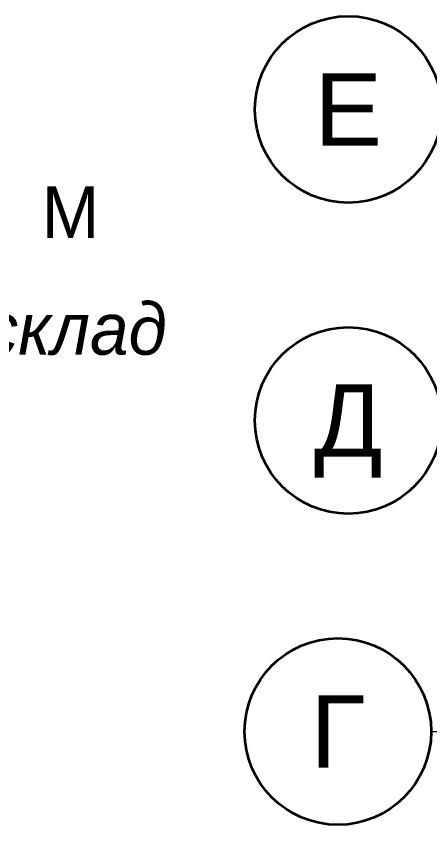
# Model space of a CAD drawing. Header units: millimetres. Extents: x 172667 to 1873135, y -274708 to 168495.
# Drawn here: x 1752736 to 1760718, y 31469 to 47069 of the extents above; entities that cross this region are included whole.
import ezdxf
from ezdxf.enums import TextEntityAlignment as Align

# ---------------------------------------------------------------- set-up
doc = ezdxf.new("R2010")
doc.units = ezdxf.units.MM
doc.layers.add('0008-Размеры и выноски', color=4, linetype='Continuous', lineweight=25)
doc.layers.add('_ТОПО', color=253, linetype='Continuous')
doc.styles.add('6', font='', dxfattribs={"height": 0.001503})
doc.styles.add('8', font='', dxfattribs={"height": 0.000909972})
doc.styles.add('РНХП-Стандарт', font='arial.ttf')
doc.styles.get('6').set_extended_font_data('P131')
doc.styles.get('8').set_extended_font_data('D431', italic=True)

# ---------------------------------------------------------------- blocks, each defined once
blk = doc.blocks.new('*U137')
at = {"color": 0, "linetype": 'Continuous', "lineweight": 18}
blk.add_line((-2, 0), (0, 0), dxfattribs=at)
at = {"color": 0, "linetype": 'Continuous', "lineweight": 35}
blk.add_circle((-6.5, 0), 4.5, dxfattribs=at)
at = {"color": 0, "linetype": 'Continuous', "lineweight": 35, "style": 'РНХП-Стандарт', "flags": 8}
blk.add_attdef('N', text='', height=3.5, dxfattribs=at).set_placement((-6.5, 0), align=Align.MIDDLE_CENTER)

msp = doc.modelspace()

# ---------------------------------------------------------------- block references
at = {"layer": '0008-Размеры и выноски', "lineweight": 35}
ref = msp.add_blockref('*U137', (1761744, 45268.6, 107296.5), dxfattribs=dict(at, xscale=400, yscale=400, zscale=400))
ref.add_attrib('N', 'Е', dxfattribs={"layer": '0', "color": 0, "linetype": 'Continuous', "lineweight": 35, "height": 1400, "style": 'РНХП-Стандарт'}).set_placement((1759144, 45268.6, 107296.5), align=Align.MIDDLE_CENTER)
ref = msp.add_blockref('*U137', (1761744, 39268.6, 107296.5), dxfattribs=dict(at, xscale=400, yscale=400, zscale=400))
ref.add_attrib('N', 'Д', dxfattribs={"layer": '0', "color": 0, "linetype": 'Continuous', "lineweight": 35, "height": 1400, "style": 'РНХП-Стандарт'}).set_placement((1759144, 39268.6, 107296.5), align=Align.MIDDLE_CENTER)
ref = msp.add_blockref('*U137', (1761544, 33268.6, 107296.5), dxfattribs=dict(at, xscale=400, yscale=400, zscale=400))
ref.add_attrib('N', 'Г', dxfattribs={"layer": '0', "color": 0, "linetype": 'Continuous', "lineweight": 35, "height": 1400, "style": 'РНХП-Стандарт'}).set_placement((1758944, 33268.6, 107296.5), align=Align.MIDDLE_CENTER)

# ---------------------------------------------------------------- texts
at = {"layer": '_ТОПО', "color": 8, "linetype": 'ByBlock', "lineweight": -2}
for s, style, p in [('М', '6', (1753784.7, 43287.4, 106386.2)), ('склад', '8', (1753874.7, 41037.4, 107676.2))]:
    msp.add_text(s, height=1000, dxfattribs=dict(at, style=style)).set_placement(p, align=Align.MIDDLE_CENTER)

doc.saveas('drawing.dxf')
